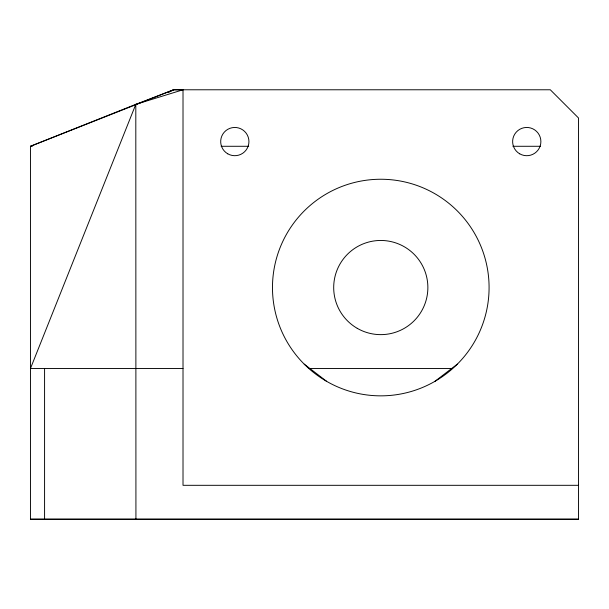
<?xml version="1.0" encoding="UTF-8"?>
<svg xmlns="http://www.w3.org/2000/svg" width="609" height="609" viewBox="0 0 609 609"><rect width="100%" height="100%" fill="white"/><g stroke="black" fill="none" stroke-linecap="round" stroke-linejoin="round"><path stroke-width="0.91" d="M578.55 485.312L183.012 485.312L183.012 89.774L173.595 89.782L135.807 104.337L30.45 368.536L183.012 368.536M434.933 381.341L457.359 364.129M168.571 92.477L173.595 89.782L550.3 89.774L578.55 118.032L578.55 519.218L30.45 519.218L30.45 146.282L135.807 104.337L183.012 89.774M173.595 89.782L30.45 146.282L32.353 146.282M221.151 146.282L248.716 146.282M512.892 146.282L540.526 146.282M308.603 368.536L452.129 368.536M30.45 519.218L578.55 519.218M304.203 364.129L326.63 381.341A108.303 108.303 0 0 0 489.08 287.547A108.303 108.303 0 0 0 326.63 193.753A108.303 108.303 0 0 0 326.63 381.341M135.807 104.337L135.929 519.226M44.579 368.536L44.579 519.218M357.239 328.327A47.091 47.091 0 0 0 427.868 287.547A47.091 47.091 0 0 0 357.239 246.767A47.091 47.091 0 0 0 357.239 328.327M227.751 153.811A14.129 14.129 0 0 0 248.936 141.577A14.129 14.129 0 0 0 227.751 129.344A14.129 14.129 0 0 0 227.751 153.811M519.69 153.811A14.129 14.129 0 0 0 540.883 141.577A14.129 14.129 0 0 0 519.69 129.344A14.129 14.129 0 0 0 519.69 153.811"/></g></svg>
